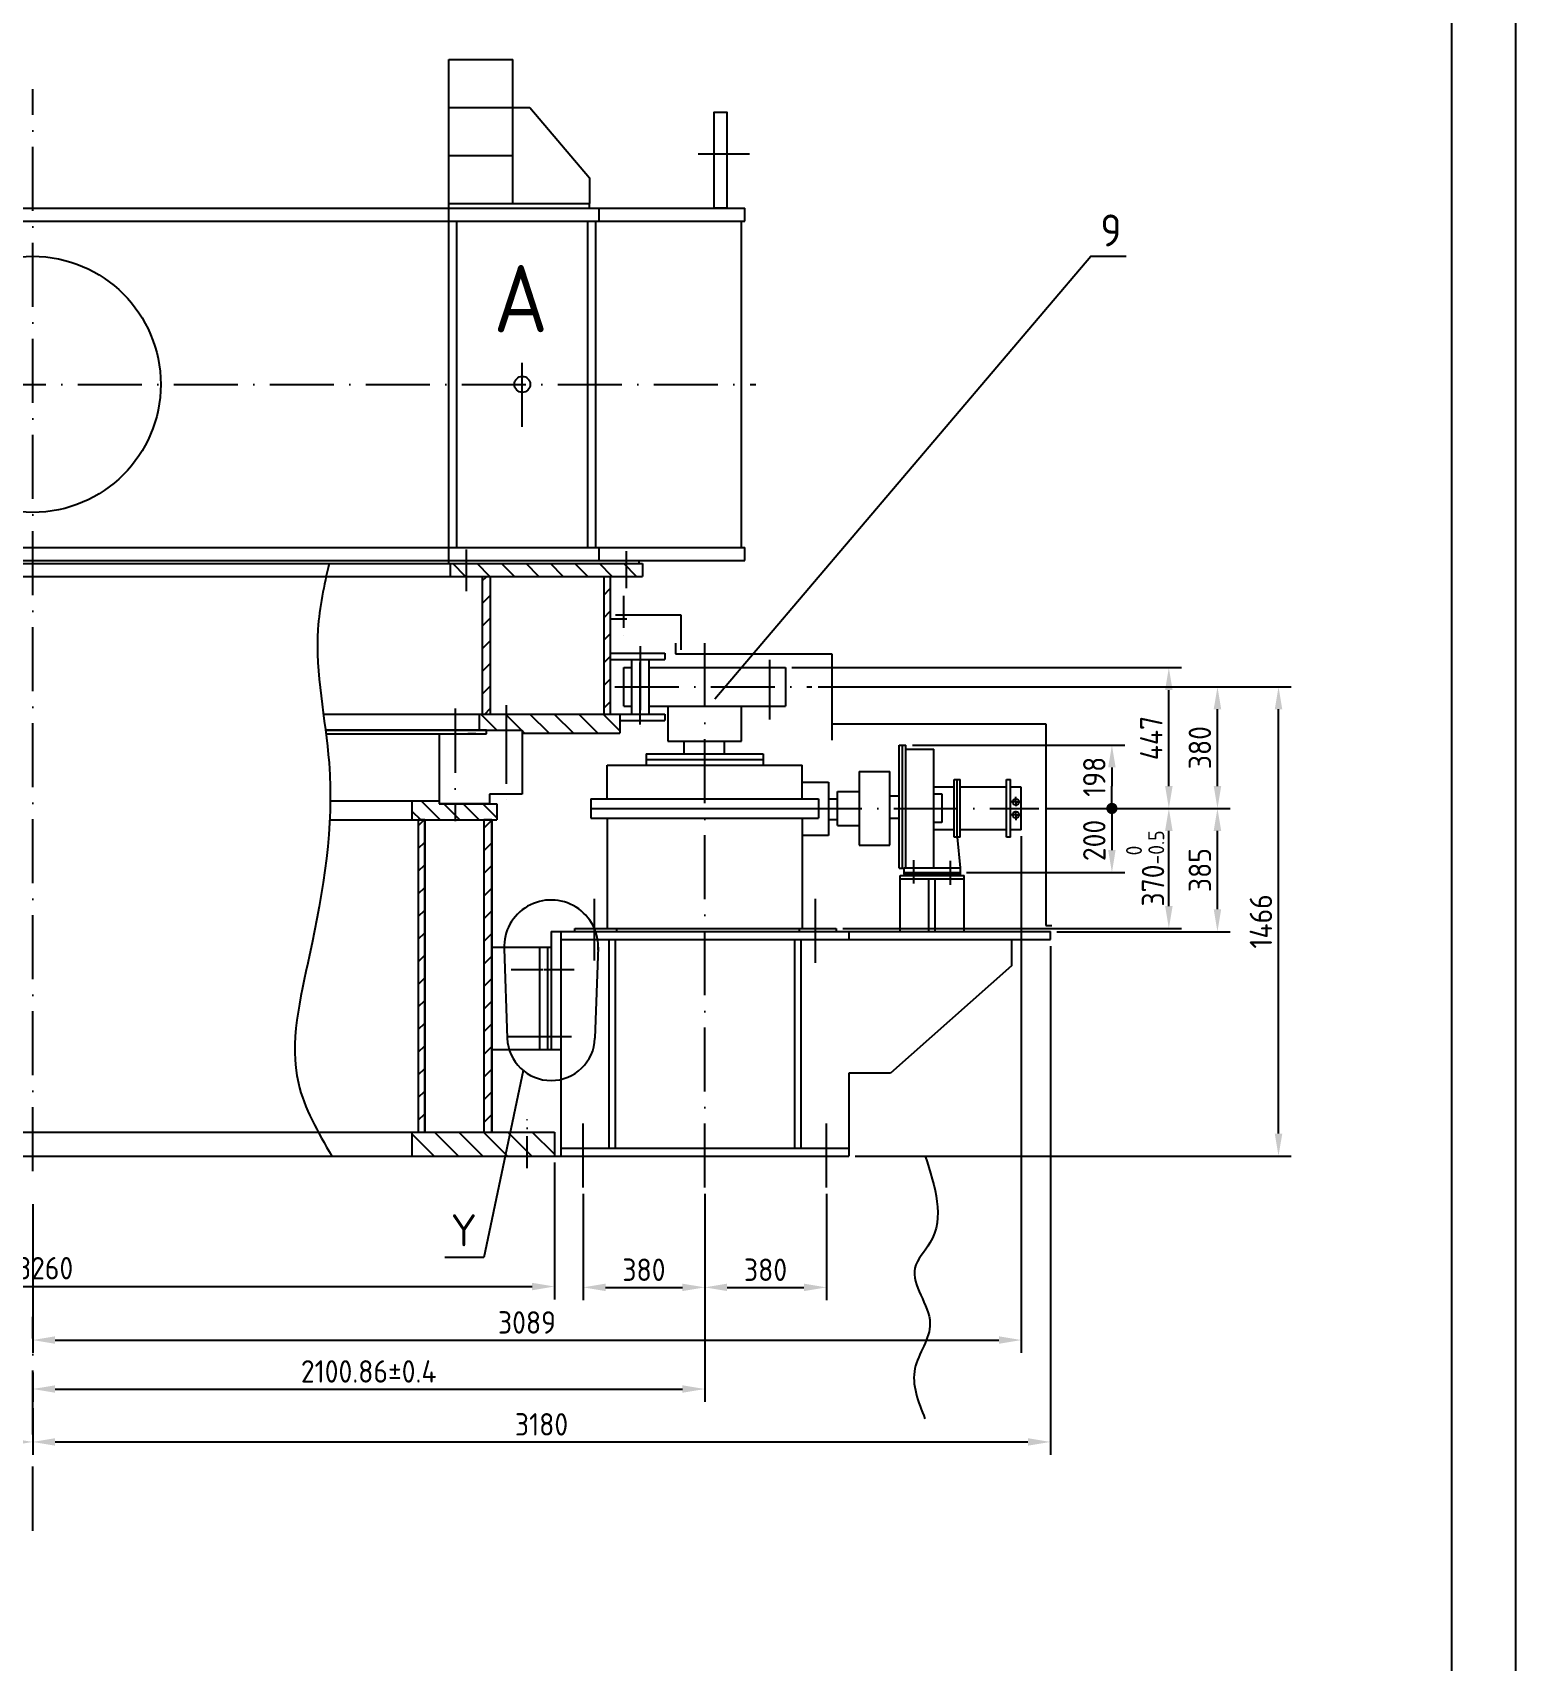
# Model space of a CAD drawing. Extents: x 3 to 23783, y 1 to 16821.
# Drawn here: x 19150 to 23783, y 8411 to 13500 of the extents above; entities that cross this region are included whole.
import ezdxf
from ezdxf.enums import TextEntityAlignment as Align

# ---------------------------------------------------------------- set-up
doc = ezdxf.new("R2010")
doc.units = 0
doc.header["$LTSCALE"] = 20
for name, pattern in [('GEN4A', [17.5, 10, -2.5, 0, -2.5, 0, -2.5]), ('GEN7', [15, 10, -2.5, 0, -2.5]), ('GEN7A', [7.5, 5, -1.25, 0, -1.25])]:
    doc.linetypes.add(name, pattern=pattern)
doc.layers.get('0').update_dxf_attribs({"linetype": 'CONTINUOUS'})
doc.layers.get('DEFPOINTS').update_dxf_attribs({"linetype": 'CONTINUOUS'})
for name, color, linetype in [('4', 3, 'CONTINUOUS'), ('4A', 3, 'GEN4A'), ('5', 3, 'CONTINUOUS'), ('6', 2, 'CONTINUOUS'), ('7', 4, 'GEN7'), ('7A', 4, 'GEN7A'), ('7AN', 4, 'GEN7A'), ('8', 1, 'CONTINUOUS'), ('TILE1', 5, 'CONTINUOUS')]:
    doc.layers.add(name, color=color, linetype=linetype)
doc.styles.get("Standard").update_dxf_attribs({"font": 'geniso.shx', "bigfont": 'hztxt.shx'})
doc.dimstyles.new('GEN-ISO', dxfattribs={"dimscale": 20, "dimtxt": 3.5, "dimasz": 3.5, "dimexe": 2, "dimexo": 1, "dimgap": 1, "dimtad": 1, "dimzin": 9, "dimdsep": 46, "dimtxsty": 'Standard', "dimcen": 0, "dimclrd": 3, "dimclre": 3, "dimclrt": 2, "dimadec": 0, "dimazin": 0, "dimtp": 0.1, "dimtm": 0.1, "dimtfac": 0.71, "dimtdec": 3, "dimtmove": 0, "dimatfit": 1, "dimfxl": 0, "dimtzin": 0, "dimarcsym": 0})
pattern_1 = [(135, (0, 0), (-38.18377, -38.18377), [])]
pattern_2 = [(45, (0, 0), (-35.35534, 35.35534), [])]

# ---------------------------------------------------------------- blocks, each defined once
blk = doc.blocks.new('GB-A0')
blk.add_lwpolyline([(25, 10), (25, 831), (1179, 831), (1179, 10)], close=True)
at = {"layer": 'TILE1'}
blk.add_lwpolyline([(0, 841), (1189, 841), (1189, 0), (0, 0)], dxfattribs=at)
blk = doc.blocks.new('*D287')
at = {"color": 3, "linetype": 'ByBlock'}
for p, q in [((17520.5, 9969.9), (17520.5, 9542.2)), ((20780.5, 9969.9), (20780.5, 9542.2)), ((17590.5, 9582.2), (20710.5, 9582.2))]:
    blk.add_line(p, q, dxfattribs=at)
for points in [[(17590.5, 9593.8), (17590.5, 9570.5), (17520.5, 9582.2)], [(20710.5, 9593.8), (20710.5, 9570.5), (20780.5, 9582.2)]]:
    blk.add_solid(points, dxfattribs=at)
at = {"layer": 'DEFPOINTS', "color": 0, "linetype": 'ByBlock'}
for p in [(17520.5, 9989.9), (20780.5, 9989.9), (20780.5, 9582.2)]:
    blk.add_point(p, dxfattribs=at)
at = {"color": 2, "linetype": 'ByBlock', "insert": (19150.5, 9637.2), "char_height": 70, "attachment_point": 5}
blk.add_mtext('∅3260', dxfattribs=at)
blk = doc.blocks.new('*D260')
at = {"color": 3, "linetype": 'ByBlock'}
for p, q in [((22239.1, 10989.3), (22239.1, 9375)), ((19150.1, 9839.9), (19150.1, 9375)), ((19220.1, 9415), (22169.1, 9415))]:
    blk.add_line(p, q, dxfattribs=at)
for points in [[(19220.1, 9426.7), (19220.1, 9403.3), (19150.1, 9415)], [(22169.1, 9426.7), (22169.1, 9403.3), (22239.1, 9415)]]:
    blk.add_solid(points, dxfattribs=at)
at = {"layer": 'DEFPOINTS', "color": 0, "linetype": 'ByBlock'}
for p in [(22239.1, 11009.3), (19150.1, 9859.9), (22239.1, 9415)]:
    blk.add_point(p, dxfattribs=at)
at = {"color": 2, "linetype": 'ByBlock', "insert": (20694.6, 9470), "char_height": 70, "attachment_point": 5}
blk.add_mtext('3089', dxfattribs=at)
blk = doc.blocks.new('*D261')
at = {"color": 3, "linetype": 'ByBlock'}
for p, q in [((21250.1, 9871.9), (21250.1, 9222)), ((19150.1, 9313.9), (19150.1, 9222)), ((19220.1, 9262), (21180.1, 9262))]:
    blk.add_line(p, q, dxfattribs=at)
for points in [[(19220.1, 9273.6), (19220.1, 9250.3), (19150.1, 9262)], [(21180.1, 9273.6), (21180.1, 9250.3), (21250.1, 9262)]]:
    blk.add_solid(points, dxfattribs=at)
at = {"layer": 'DEFPOINTS', "color": 0, "linetype": 'ByBlock'}
for p in [(21250.1, 9891.9), (19150.1, 9333.9), (21250.1, 9262)]:
    blk.add_point(p, dxfattribs=at)
at = {"color": 2, "linetype": 'ByBlock', "insert": (20200.1, 9317), "char_height": 70, "attachment_point": 5}
blk.add_mtext('2100.86{}{\\C2;±0.4}', dxfattribs=at)
blk = doc.blocks.new('*D262')
at = {"color": 3, "linetype": 'ByBlock'}
for p, q in [((16540.1, 11105.9), (16540.1, 9056.6)), ((19150.1, 9202), (19150.1, 9056.6)), ((16610.1, 9096.6), (19080.1, 9096.6))]:
    blk.add_line(p, q, dxfattribs=at)
for points in [[(16610.1, 9108.3), (16610.1, 9084.9), (16540.1, 9096.6)], [(19080.1, 9108.3), (19080.1, 9084.9), (19150.1, 9096.6)]]:
    blk.add_solid(points, dxfattribs=at)
at = {"layer": 'DEFPOINTS', "color": 0, "linetype": 'ByBlock'}
for p in [(16540.1, 11125.9), (19150.1, 9222), (19150.1, 9096.6)]:
    blk.add_point(p, dxfattribs=at)
at = {"color": 2, "linetype": 'ByBlock', "insert": (17845.1, 9151.6), "char_height": 70, "attachment_point": 5}
blk.add_mtext('2610', dxfattribs=at)
blk = doc.blocks.new('*D263')
at = {"color": 3, "linetype": 'ByBlock'}
for p, q in [((22330.1, 10645.9), (22330.1, 9056.6)), ((19150.1, 9202), (19150.1, 9056.6)), ((19220.1, 9096.6), (22260.1, 9096.6))]:
    blk.add_line(p, q, dxfattribs=at)
for points in [[(19220.1, 9108.3), (19220.1, 9084.9), (19150.1, 9096.6)], [(22260.1, 9108.3), (22260.1, 9084.9), (22330.1, 9096.6)]]:
    blk.add_solid(points, dxfattribs=at)
at = {"layer": 'DEFPOINTS', "color": 0, "linetype": 'ByBlock'}
for p in [(22330.1, 10665.9), (19150.1, 9222), (22330.1, 9096.6)]:
    blk.add_point(p, dxfattribs=at)
at = {"color": 2, "linetype": 'ByBlock', "insert": (20740.1, 9151.6), "char_height": 70, "attachment_point": 5}
blk.add_mtext('3180', dxfattribs=at)
blk = doc.blocks.new('*D286')
at = {"color": 3, "linetype": 'ByBlock'}
for p, q in [((20870.1, 9871.9), (20870.1, 9539.6)), ((21250.1, 9871.9), (21250.1, 9539.6)), ((20940.1, 9579.6), (21180.1, 9579.6))]:
    blk.add_line(p, q, dxfattribs=at)
for points in [[(20940.1, 9591.2), (20940.1, 9567.9), (20870.1, 9579.6)], [(21180.1, 9591.2), (21180.1, 9567.9), (21250.1, 9579.6)]]:
    blk.add_solid(points, dxfattribs=at)
at = {"layer": 'DEFPOINTS', "color": 0, "linetype": 'ByBlock'}
for p in [(20870.1, 9891.9), (21250.1, 9891.9), (21250.1, 9579.6)]:
    blk.add_point(p, dxfattribs=at)
at = {"color": 2, "linetype": 'ByBlock', "insert": (21060.1, 9634.6), "char_height": 70, "attachment_point": 5}
blk.add_mtext('380', dxfattribs=at)
blk = doc.blocks.new('*D264')
at = {"color": 3, "linetype": 'ByBlock'}
for p, q in [((21250.1, 9871.9), (21250.1, 9539.6)), ((21630.1, 9871.9), (21630.1, 9539.6)), ((21320.1, 9579.6), (21560.1, 9579.6))]:
    blk.add_line(p, q, dxfattribs=at)
for points in [[(21320.1, 9591.2), (21320.1, 9567.9), (21250.1, 9579.6)], [(21560.1, 9591.2), (21560.1, 9567.9), (21630.1, 9579.6)]]:
    blk.add_solid(points, dxfattribs=at)
at = {"layer": 'DEFPOINTS', "color": 0, "linetype": 'ByBlock'}
for p in [(21250.1, 9891.9), (21630.1, 9891.9), (21630.1, 9579.6)]:
    blk.add_point(p, dxfattribs=at)
at = {"color": 2, "linetype": 'ByBlock', "insert": (21440.1, 9634.6), "char_height": 70, "attachment_point": 5}
blk.add_mtext('380', dxfattribs=at)
blk = doc.blocks.new('GENDOT')
blk.add_line((0, 0), (-1, 0))
at = {"const_width": 0.25}
blk.add_lwpolyline([(-0.125, 0, 1), (0.125, 0, 1)], format="xyb", close=True, dxfattribs=at)
blk = doc.blocks.new('*D265')
at = {"color": 3, "linetype": 'ByBlock'}
for p, q in [((21899, 11273.9), (22562.4, 11273.9)), ((22522.4, 11203.9), (22522.4, 11145.9)), ((22313.7, 11075.9), (22562.4, 11075.9))]:
    blk.add_line(p, q, dxfattribs=at)
blk.add_solid([(22510.7, 11203.9), (22534, 11203.9), (22522.4, 11273.9)], dxfattribs=at)
at = {"layer": 'DEFPOINTS', "color": 0, "linetype": 'ByBlock'}
for p in [(21879, 11273.9), (22293.7, 11075.9), (22522.4, 11075.9)]:
    blk.add_point(p, dxfattribs=at)
at = {"color": 3, "linetype": 'ByBlock', "xscale": 70, "yscale": 70, "zscale": 70, "rotation": 270}
blk.add_blockref('GENDOT', (22522.4, 11075.9), dxfattribs=at)
at = {"color": 2, "linetype": 'ByBlock', "insert": (22467.4, 11174.9), "char_height": 70, "attachment_point": 5, "rotation": 90}
blk.add_mtext('198', dxfattribs=at)
blk = doc.blocks.new('*D266')
at = {"color": 3, "linetype": 'ByBlock'}
for p, q in [((22313.7, 11075.9), (22562.4, 11075.9)), ((22522.4, 11005.9), (22522.4, 10945.9)), ((22067.9, 10875.9), (22562.4, 10875.9))]:
    blk.add_line(p, q, dxfattribs=at)
blk.add_solid([(22510.7, 10945.9), (22534, 10945.9), (22522.4, 10875.9)], dxfattribs=at)
at = {"layer": 'DEFPOINTS', "color": 0, "linetype": 'ByBlock'}
for p in [(22293.7, 11075.9), (22047.9, 10875.9), (22522.4, 10875.9)]:
    blk.add_point(p, dxfattribs=at)
at = {"color": 3, "linetype": 'ByBlock', "xscale": 70, "yscale": 70, "zscale": 70, "rotation": 90}
blk.add_blockref('GENDOT', (22522.4, 11075.9), dxfattribs=at)
at = {"color": 2, "linetype": 'ByBlock', "insert": (22467.4, 10975.9), "char_height": 70, "attachment_point": 5, "rotation": 90}
blk.add_mtext('200', dxfattribs=at)
blk = doc.blocks.new('*D267')
at = {"color": 3, "linetype": 'ByBlock'}
for p, q in [((22313.7, 11075.9), (22740.3, 11075.9)), ((22700.3, 10770.9), (22700.3, 11005.9)), ((21681.2, 10700.9), (22740.3, 10700.9))]:
    blk.add_line(p, q, dxfattribs=at)
for points in [[(22688.6, 11005.9), (22712, 11005.9), (22700.3, 11075.9)], [(22688.6, 10770.9), (22712, 10770.9), (22700.3, 10700.9)]]:
    blk.add_solid(points, dxfattribs=at)
at = {"layer": 'DEFPOINTS', "color": 0, "linetype": 'ByBlock'}
for p in [(22293.7, 11075.9), (22700.3, 11075.9), (21661.2, 10700.9)]:
    blk.add_point(p, dxfattribs=at)
at = {"color": 2, "linetype": 'ByBlock', "insert": (22626.2, 10888.4), "char_height": 70, "attachment_point": 5, "rotation": 90}
blk.add_mtext('370{}{\\H0.71x;\\C3;\\S 0^ -0.5;}', dxfattribs=at)
blk = doc.blocks.new('*D268')
at = {"color": 3, "linetype": 'ByBlock'}
for p, q in [((21522.6, 11515.9), (22740.3, 11515.9)), ((22700.3, 11145.9), (22700.3, 11445.9)), ((22313.7, 11075.9), (22740.3, 11075.9))]:
    blk.add_line(p, q, dxfattribs=at)
for points in [[(22688.6, 11445.9), (22712, 11445.9), (22700.3, 11515.9)], [(22688.6, 11145.9), (22712, 11145.9), (22700.3, 11075.9)]]:
    blk.add_solid(points, dxfattribs=at)
at = {"layer": 'DEFPOINTS', "color": 0, "linetype": 'ByBlock'}
for p in [(21502.6, 11515.9), (22700.3, 11515.9), (22293.7, 11075.9)]:
    blk.add_point(p, dxfattribs=at)
at = {"color": 2, "linetype": 'ByBlock', "insert": (22645.3, 11295.9), "char_height": 70, "attachment_point": 5, "rotation": 90}
blk.add_mtext('447', dxfattribs=at)
blk = doc.blocks.new('*D269')
at = {"color": 3, "linetype": 'ByBlock'}
for p, q in [((22313.7, 11075.9), (22892.2, 11075.9)), ((22852.2, 10760.9), (22852.2, 11005.9)), ((22350.1, 10690.9), (22892.2, 10690.9))]:
    blk.add_line(p, q, dxfattribs=at)
for points in [[(22840.5, 11005.9), (22863.9, 11005.9), (22852.2, 11075.9)], [(22840.5, 10760.9), (22863.9, 10760.9), (22852.2, 10690.9)]]:
    blk.add_solid(points, dxfattribs=at)
at = {"layer": 'DEFPOINTS', "color": 0, "linetype": 'ByBlock'}
for p in [(22293.7, 11075.9), (22852.2, 11075.9), (22330.1, 10690.9)]:
    blk.add_point(p, dxfattribs=at)
at = {"color": 2, "linetype": 'ByBlock', "insert": (22797.2, 10883.4), "char_height": 70, "attachment_point": 5, "rotation": 90}
blk.add_mtext('385', dxfattribs=at)
blk = doc.blocks.new('*D270')
at = {"color": 3, "linetype": 'ByBlock'}
for p, q in [((21604.3, 11455.9), (22892.2, 11455.9)), ((22852.2, 11145.9), (22852.2, 11385.9)), ((22313.7, 11075.9), (22892.2, 11075.9))]:
    blk.add_line(p, q, dxfattribs=at)
for points in [[(22840.5, 11385.9), (22863.9, 11385.9), (22852.2, 11455.9)], [(22840.5, 11145.9), (22863.9, 11145.9), (22852.2, 11075.9)]]:
    blk.add_solid(points, dxfattribs=at)
at = {"layer": 'DEFPOINTS', "color": 0, "linetype": 'ByBlock'}
for p in [(21584.3, 11455.9), (22852.2, 11455.9), (22293.7, 11075.9)]:
    blk.add_point(p, dxfattribs=at)
at = {"color": 2, "linetype": 'ByBlock', "insert": (22797.2, 11265.9), "char_height": 70, "attachment_point": 5, "rotation": 90}
blk.add_mtext('380', dxfattribs=at)
blk = doc.blocks.new('*D271')
at = {"color": 3, "linetype": 'ByBlock'}
for p, q in [((21604.3, 11455.9), (23083, 11455.9)), ((23043, 10059.9), (23043, 11385.9)), ((21720.1, 9989.9), (23083, 9989.9))]:
    blk.add_line(p, q, dxfattribs=at)
for points in [[(23031.3, 11385.9), (23054.7, 11385.9), (23043, 11455.9)], [(23031.3, 10059.9), (23054.7, 10059.9), (23043, 9989.9)]]:
    blk.add_solid(points, dxfattribs=at)
at = {"layer": 'DEFPOINTS', "color": 0, "linetype": 'ByBlock'}
for p in [(21584.3, 11455.9), (23043, 11455.9), (21700.1, 9989.9)]:
    blk.add_point(p, dxfattribs=at)
at = {"color": 2, "linetype": 'ByBlock', "insert": (22988, 10722.9), "char_height": 70, "attachment_point": 5, "rotation": 90}
blk.add_mtext('1466', dxfattribs=at)
blk = doc.blocks.new('GENPOS14')
at = {"color": 0, "flags": 1}
for tag, p in [('1GENPOS', (0, 0)), ('2GENPOS', (0, -1.5)), ('3GENPOS', (0, -3)), ('4GENPOS', (0, -4.5)), ('5GENPOS', (0, -6)), ('6GENPOS', (0, -7.5)), ('7GENPOS', (0, -9)), ('8GENPOS', (0, -10.5)), ('10GENPOS', (0, -13.5)), ('9GENPOS', (0, -12)), ('11GENPOS', (0, -15)), ('12GENPOS', (0, -16.5)), ('13GENPOS', (0, -18)), ('14GENPOS', (0, -19.5)), ('15GENPOS', (0, -21)), ('16GENPOS', (0, -22.5)), ('17GENPOS', (0, -24)), ('18GENPOS', (0, -25.5)), ('19GENPOS', (0, -27)), ('20GENPOS', (0, -28.5)), ('21GENPOS', (0, -30)), ('22GENPOS', (0, -31.5)), ('23GENPOS', (0, -33)), ('24GENPOS', (0, -34.5)), ('25GENPOS', (0, -36)), ('26GENPOS', (0, -37.5)), ('27GENPOS', (0, -39)), ('0GENPOS', (0, -40.5)), ('GENPOS14_VISIBLE1', (0, -42)), ('GENPOS14_VISIBLE2', (0, -43.5))]:
    blk.add_attdef(tag, p, '', height=1, dxfattribs=at)

msp = doc.modelspace()

# ---------------------------------------------------------------- hatches: boundary and pattern name
at = {"layer": '8'}
h = msp.add_hatch(dxfattribs=at)
h.set_pattern_fill('_U', color=256, scale=54, angle=135, style=0, pattern_type=0)
h.set_pattern_definition(pattern_1)
h.paths.add_polyline_path([(20455.077, 11800.942), (21055.077, 11800.942), (21055.077, 11840.942), (20455.077, 11840.942)])
h = msp.add_hatch(dxfattribs=at)
h.set_pattern_fill('_U', color=256, scale=50, angle=45, style=0, pattern_type=0)
h.set_pattern_definition(pattern_2)
h.paths.add_polyline_path([(20580.077, 11370.942), (20580.077, 11800.942), (20555.077, 11800.942), (20555.077, 11370.942)])
h = msp.add_hatch(dxfattribs=at)
h.set_pattern_fill('_U', color=256, scale=50, angle=45, style=0, pattern_type=0)
h.set_pattern_definition(pattern_2)
h.paths.add_polyline_path([(20955.077, 11370.942), (20955.077, 11800.942), (20935.077, 11800.942), (20935.077, 11370.942)])
h = msp.add_hatch(dxfattribs=at)
h.set_pattern_fill('_U', color=256, scale=54, angle=135, style=0, pattern_type=0)
h.set_pattern_definition(pattern_1)
h.paths.add_polyline_path([(20985.077, 11370.942), (20545.077, 11370.942), (20545.077, 11320.942), (20680.077, 11320.942), (20680.077, 11310.942), (20985.077, 11310.942)])
h = msp.add_hatch(dxfattribs=at)
h.set_pattern_fill('_U', color=256, scale=43.2, angle=135, style=0, pattern_type=0)
h.set_pattern_definition([(135, (0, 0), (-30.54701, -30.54701), [])])
h.paths.add_polyline_path([(20420.077, 11099.942), (20335.077, 11099.942), (20335.077, 11039.942), (20600.077, 11039.942), (20600.077, 11089.942), (20420.077, 11089.942)])
h = msp.add_hatch(dxfattribs=at)
h.set_pattern_fill('_U', color=256, scale=50, angle=45, style=0, pattern_type=0)
h.set_pattern_definition(pattern_2)
h.paths.add_polyline_path([(20355.077, 11039.942), (20355.077, 10064.931), (20375.077, 10064.931), (20375.077, 11039.942)])
h = msp.add_hatch(dxfattribs=at)
h.set_pattern_fill('_U', color=256, scale=50, angle=45, style=0, pattern_type=0)
h.set_pattern_definition(pattern_2)
h.paths.add_polyline_path([(20560.077, 11039.942), (20560.077, 10064.931), (20585.077, 10064.931), (20585.077, 11039.942)])
h = msp.add_hatch(dxfattribs=at)
h.set_pattern_fill('_U', color=256, scale=54, angle=135, style=0, pattern_type=0)
h.set_pattern_definition(pattern_1)
h.paths.add_polyline_path([(20335.077, 9989.942), (20671.077, 9989.942), (20780.502, 9989.942), (20780.502, 10064.931), (20335.077, 10064.931)])

# ---------------------------------------------------------------- linework, layer by layer
for p, q in [((20450.077, 13415.942), (20650.077, 13415.942)), ((20450.077, 12950.942), (20450.077, 13415.942)), ((20650.077, 12965.942), (20650.077, 13415.942)), ((20450.077, 13265.942), (20650.077, 13265.942)), ((20650.077, 13265.942), (20703.122, 13265.942)), ((20703.122, 13265.942), (20890.077, 13045.855)), ((20450.077, 13115.942), (20650.077, 13115.942)), ((20890.077, 13045.855), (20890.077, 12965.942)), ((16925.077, 12950.942), (21375.077, 12950.942)), ((20450.077, 12965.942), (20890.077, 12965.942)), ((20450.077, 11840.942), (20450.077, 12950.942)), ((20890.077, 12950.942), (20890.077, 12965.942)), ((20920.077, 12910.942), (20920.077, 12950.942)), ((21375.077, 12910.942), (21375.077, 12950.942)), ((16925.077, 12910.942), (21375.077, 12910.942)), ((20475.077, 11890.942), (20475.077, 12910.942)), ((20885.077, 11890.942), (20885.077, 12910.942)), ((20910.077, 11890.942), (20910.077, 12910.942)), ((21365.077, 11890.942), (21365.077, 12910.942)), ((16925.077, 11890.942), (21375.077, 11890.942)), ((20920.077, 11850.942), (20920.077, 11890.942)), ((21375.077, 11850.942), (21375.077, 11890.942)), ((16925.077, 11850.942), (21375.077, 11850.942)), ((17245.077, 11840.942), (21055.077, 11840.942)), ((17255.077, 11840.942), (21045.077, 11840.942)), ((17255.077, 11840.942), (21045.077, 11840.942)), ((20455.077, 11840.942), (20455.077, 11800.942)), ((21045.077, 11840.942), (21045.077, 11850.942)), ((21055.077, 11840.942), (21055.077, 11800.942)), ((17245.077, 11800.942), (21055.077, 11800.942)), ((20555.077, 11800.942), (20555.077, 11370.942)), ((20580.077, 11800.942), (20580.077, 11370.942)), ((20935.077, 11800.942), (20935.077, 11370.942)), ((20955.077, 11800.942), (20955.077, 11370.942)), ((20955.077, 11668.665), (21006.815, 11668.665)), ((20971.438, 11680.446), (21175.278, 11680.446)), ((21175.278, 11680.446), (21175.278, 11571.045)), ((20955.077, 11560.942), (21125.077, 11560.942)), ((21125.077, 11560.942), (21125.077, 11540.942)), ((21158.265, 11592.438), (21158.265, 11558.776)), ((21158.265, 11558.776), (21646.806, 11558.776)), ((21646.806, 11558.776), (21646.806, 11289.482)), ((20955.077, 11540.942), (21125.077, 11540.942)), ((20997.577, 11515.942), (21020.717, 11515.942)), ((20997.577, 11395.942), (20997.577, 11515.942)), ((21020.717, 11540.942), (21020.717, 11370.942)), ((21075.717, 11540.942), (21075.717, 11370.942)), ((21075.717, 11515.942), (21502.577, 11515.942)), ((21502.577, 11515.942), (21502.577, 11395.942)), ((20058.459, 11370.942), (20985.077, 11370.942)), ((20545.077, 11370.942), (20545.077, 11320.942)), ((20985.077, 11370.942), (21125.077, 11370.942)), ((20985.077, 11370.942), (20985.077, 11310.942)), ((20985.077, 11350.942), (21125.077, 11350.942)), ((20997.577, 11395.942), (21020.717, 11395.942)), ((21075.717, 11395.942), (21502.577, 11395.942)), ((21125.077, 11370.942), (21125.077, 11350.942)), ((21135.077, 11395.942), (21135.077, 11285.942)), ((21365.077, 11285.942), (21365.077, 11395.942)), ((20567.688, 11320.942), (20065.055, 11320.942)), ((20065.055, 11320.942), (20680.077, 11320.942)), ((20066.579, 11308.942), (20551.391, 11308.942)), ((20420.077, 11308.942), (20420.077, 11089.942)), ((20535.077, 11308.942), (20510.077, 11308.942)), ((20551.391, 11308.942), (20567.688, 11308.942)), ((20567.688, 11320.942), (20680.077, 11320.942)), ((20567.688, 11308.942), (20567.688, 11320.942)), ((20680.077, 11320.942), (20680.077, 11120.942)), ((20680.077, 11320.942), (20680.077, 11310.942)), ((20680.077, 11310.942), (20985.077, 11310.942)), ((21646.806, 11339.974), (22315.844, 11339.974)), ((22315.844, 11339.974), (22315.844, 10710.017)), ((21135.077, 11285.942), (21365.077, 11285.942)), ((21184.603, 11285.942), (21184.603, 11246.162)), ((21310.469, 11285.942), (21310.469, 11246.162)), ((21857.131, 10889.44), (21857.131, 11273.944)), ((21857.131, 11273.944), (21878.962, 11273.944)), ((21868.451, 10889.44), (21868.451, 11273.944)), ((21878.962, 10890.248), (21878.962, 11273.944)), ((21878.962, 11261.078), (21965.479, 11261.078)), ((21965.479, 10890.248), (21965.479, 11261.078)), ((20945.524, 11210.942), (21554.63, 11210.942)), ((20945.524, 11105.942), (20945.524, 11210.942)), ((21067.519, 11246.162), (21432.635, 11246.162)), ((21067.519, 11246.162), (21067.519, 11210.942)), ((21067.519, 11228.616), (21432.635, 11228.616)), ((21432.635, 11246.162), (21432.635, 11210.942)), ((21554.63, 11105.942), (21554.63, 11210.942)), ((21554.63, 11158.442), (21637.078, 11158.442)), ((21637.078, 11158.442), (21637.078, 10991.29)), ((21732.34, 11191.18), (21732.34, 10960.705)), ((21732.34, 11191.18), (21828.077, 11191.18)), ((21828.077, 10960.705), (21828.077, 11191.18)), ((22029.048, 10986.533), (22029.048, 11166.226)), ((22029.048, 11166.226), (22048.551, 11166.226)), ((22038.8, 10986.533), (22038.8, 11166.226)), ((22048.551, 10986.533), (22048.551, 11166.226)), ((22192.653, 10986.533), (22192.653, 11166.226)), ((22192.653, 11166.226), (22205.655, 11166.226)), ((22205.655, 10986.533), (22205.655, 11166.226)), ((20079.861, 11099.942), (20420.077, 11099.942)), ((20335.077, 11099.942), (20335.077, 11039.942)), ((20420.077, 11099.942), (20420.077, 11089.942)), ((20577.577, 11120.942), (20577.577, 11089.942)), ((20680.077, 11120.942), (20577.577, 11120.942)), ((20894.519, 11105.942), (21605.635, 11105.942)), ((20894.519, 11105.942), (20894.519, 11045.942)), ((21605.635, 11105.942), (21605.635, 11045.942)), ((21637.078, 11106.272), (21665.077, 11106.272)), ((21665.077, 11022.802), (21665.077, 11129.083)), ((21665.077, 11129.083), (21732.34, 11129.083)), ((21828.077, 11115.349), (21857.131, 11115.349)), ((22029.048, 11142.619), (21965.479, 11142.619)), ((21965.479, 11121.844), (21991.127, 11121.844)), ((21991.127, 11121.844), (21991.127, 11031.997)), ((22192.653, 11142.619), (22048.551, 11142.619)), ((22239.077, 11142.619), (22205.655, 11142.619)), ((22239.077, 11009.265), (22239.077, 11142.619)), ((20577.577, 11089.942), (20420.077, 11089.942)), ((20420.077, 11089.942), (20600.077, 11089.942)), ((20600.077, 11089.942), (20600.077, 11039.942)), ((20894.519, 11075.942), (21605.635, 11075.942)), ((20894.519, 11045.942), (21605.635, 11045.942)), ((20945.524, 11045.942), (20945.524, 10700.942)), ((21554.63, 11045.942), (21554.63, 10700.942)), ((21828.077, 11046.07), (21857.131, 11046.07)), ((20078.056, 11039.942), (20600.077, 11039.942)), ((20355.077, 11039.942), (20355.077, 10064.942)), ((20375.077, 11039.942), (20375.077, 10064.942)), ((20560.077, 11039.942), (20560.077, 10064.942)), ((20585.077, 11039.942), (20585.077, 10064.942)), ((21637.078, 11041.64), (21665.077, 11041.64)), ((21665.077, 11022.802), (21732.34, 11022.802)), ((21991.127, 11031.997), (21965.479, 11031.997)), ((22029.048, 11009.265), (21965.479, 11009.265)), ((22192.653, 11009.265), (22048.551, 11009.265)), ((22239.077, 11009.265), (22205.655, 11009.265)), ((21637.078, 10991.29), (21554.63, 10991.29)), ((21732.34, 10960.705), (21828.077, 10960.705)), ((22048.551, 10986.533), (22029.048, 10986.533)), ((22038.8, 10986.533), (22047.93, 10890.248)), ((22205.655, 10986.533), (22192.653, 10986.533)), ((21857.131, 10889.44), (21873.224, 10889.44)), ((21860.577, 10690.942), (21860.577, 10865.942)), ((21860.577, 10865.942), (22060.577, 10865.942)), ((21860.577, 10855.942), (22060.577, 10855.942)), ((21873.224, 10870.942), (21873.224, 10890.248)), ((21873.224, 10890.248), (22047.93, 10890.248)), ((21873.224, 10875.942), (22047.93, 10875.942)), ((21873.224, 10870.942), (22047.93, 10870.942)), ((21873.224, 10870.942), (21873.224, 10865.942)), ((21950.577, 10690.942), (21950.577, 10855.942)), ((21970.577, 10690.942), (21970.577, 10855.942)), ((22047.93, 10890.248), (22047.93, 10870.942)), ((22047.93, 10870.942), (22047.93, 10865.942)), ((22060.577, 10690.942), (22060.577, 10865.942)), ((20770.077, 10690.942), (22330.077, 10690.942)), ((20770.077, 10690.942), (20770.077, 10322.942)), ((20800.077, 10690.942), (20800.077, 9989.942)), ((20843.91, 10700.942), (21661.234, 10700.942)), ((20843.91, 10690.942), (20843.91, 10700.942)), ((20975.394, 10690.942), (20975.394, 10700.942)), ((21545.612, 10700.942), (21545.612, 10690.942)), ((21661.234, 10700.942), (21661.234, 10690.942)), ((21700.077, 10690.942), (21700.077, 10665.942)), ((22315.844, 10710.017), (22335.096, 10710.017)), ((22330.077, 10665.942), (22330.077, 10690.942)), ((20585.077, 10642.942), (20770.077, 10642.942)), ((20735.077, 10322.942), (20735.077, 10642.942)), ((20760.077, 10322.942), (20760.077, 10642.942)), ((20800.077, 10665.942), (22330.077, 10665.942)), ((20950.077, 10665.942), (20950.077, 10014.942)), ((20970.077, 10665.942), (20970.077, 10014.942)), ((21530.077, 10665.942), (21530.077, 10014.942)), ((21550.077, 10665.942), (21550.077, 10014.942)), ((22208.691, 10665.942), (22208.691, 10584.142)), ((22208.691, 10584.142), (21830.656, 10248.417)), ((20585.077, 10322.942), (20770.077, 10322.942)), ((20770.077, 10322.942), (20800.077, 10322.942)), ((21830.656, 10248.417), (21700.077, 10248.417)), ((21700.077, 10248.417), (21700.077, 9989.942)), ((17629.927, 10064.931), (20659.002, 10064.931)), ((20335.077, 10064.942), (20335.077, 9989.942)), ((20659.002, 10064.931), (20780.502, 10064.931)), ((20780.502, 10064.931), (20780.502, 9989.942)), ((17581.077, 9989.942), (20671.077, 9989.942)), ((20671.077, 9989.942), (20780.502, 9989.942)), ((20800.077, 10014.942), (21700.077, 10014.942)), ((20800.077, 9989.942), (21700.077, 9989.942))]:
    msp.add_line(p, q)
for points in [[(21279.39, 12950.942), (21279.39, 13250.942), (21319.39, 13250.942), (21319.39, 12950.942)], [(20355.077, 10064.931), (20375.077, 10064.931), (20375.077, 11039.942), (20355.077, 11039.942)], [(20560.077, 10064.931), (20585.077, 10064.931), (20585.077, 11039.942), (20560.077, 11039.942)]]:
    msp.add_lwpolyline(points, close=True)
for centre, radius in [((19150.077, 12400.942), 400), ((20680.077, 12400.942), 25), ((22222.178, 11096.135), 10), ((22222.178, 11055.75), 10)]:
    msp.add_circle(centre, radius)
at = {"layer": '4'}
for p, q in [((20623.232, 10637.808), (20633.01, 10358.15)), ((20917.012, 10642.942), (20907.144, 10358.15)), ((20683.224, 10256.796), (20559.377, 9673.194)), ((20559.377, 9673.194), (20437.737, 9673.194))]:
    msp.add_line(p, q, dxfattribs=at)
for centre, radius, start, end in [((20770.077, 10642.942), 146.935, 356.03106, 182.002512), ((20770.077, 10362.942), 137.151, 182.002512, 358.033572)]:
    msp.add_arc(centre, radius, start, end, dxfattribs=at)
msp.add_spline([(20076.062, 11840.942), (20041.21, 11636.182), (20076.062, 11218.338), (20015.07, 10617.688), (19980.217, 10217.254), (20084.776, 9989.942)], degree=3, dxfattribs=at)
at = {"layer": '4A'}
msp.add_line((20780.502, 9989.942), (21938.85, 9989.942), dxfattribs=at)
at = {"layer": '5'}
msp.add_lwpolyline([(21281.659, 11418.59), (22456.446, 12801.806), (22567.398, 12801.806)], dxfattribs=at)
msp.add_spline([(21938.85, 9989.942), (21953.911, 9718.442), (21906.781, 9639.966), (21953.911, 9467.321), (21906.781, 9326.065), (21938.201, 9169.115)], degree=3, dxfattribs=at)
at = {"layer": '7'}
for p, q in [((19150.077, 9942.17), (19150.077, 13323.126)), ((21229.237, 13120.903), (21389.728, 13120.903)), ((20680.077, 12267.822), (20680.077, 12511.564)), ((16890.077, 12400.942), (21410.077, 12400.942)), ((20505.077, 11885.281), (20505.077, 11754.416)), ((21005.077, 11880.247), (21005.077, 11764.482)), ((21250.077, 9891.857), (21250.077, 11605.32)), ((21048.217, 11583.282), (21048.217, 11306.742)), ((21047.362, 11531.49), (21047.362, 11349.008)), ((21047.362, 11520.49), (21047.362, 11338.008)), ((21452.792, 11539.861), (21452.792, 11354.031)), ((20969.205, 11455.942), (21584.262, 11455.942)), ((20470.077, 11387.682), (20470.077, 11036.535)), ((20630.077, 11398.922), (20630.077, 11271.439)), ((20630.077, 11353.143), (20630.077, 11082.587)), ((21540.787, 11075.942), (22293.747, 11075.942)), ((21903.077, 10841.778), (21903.077, 10914.483)), ((22018.077, 10836.931), (22018.077, 10912.059)), ((20905.077, 10793.441), (20905.077, 10600.952)), ((21595.077, 10793.441), (21595.077, 10593.693)), ((20748.125, 10572.942), (20842.585, 10572.942)), ((20633.35, 10362.942), (20870.697, 10362.942)), ((20870.077, 9891.857), (20870.077, 10093.518)), ((21630.077, 9891.857), (21630.077, 10093.518)), ((19150.077, 8819.409), (19150.077, 9487.068))]:
    msp.add_line(p, q, dxfattribs=at)
at = {"layer": '7A'}
for p, q in [((20996.707, 11740.446), (20996.707, 11596.883)), ((22222.178, 11096.135), (22208.635, 11096.135)), ((22222.178, 11096.135), (22222.178, 11112.372)), ((22222.178, 11096.135), (22235.722, 11096.135)), ((22222.178, 11096.135), (22222.178, 11083.145)), ((22222.178, 11055.75), (22208.635, 11055.75)), ((22222.178, 11055.75), (22222.178, 11068.74)), ((22222.178, 11055.75), (22235.722, 11055.75)), ((22222.178, 11055.75), (22222.178, 11039.512))]:
    msp.add_line(p, q, dxfattribs=at)
at = {"layer": '7AN'}
for p, q in [((20644.901, 10572.942), (20800.855, 10572.942)), ((20695.077, 9952.198), (20695.077, 10104.185))]:
    msp.add_line(p, q, dxfattribs=at)

# ---------------------------------------------------------------- block references
at = {"xscale": 20, "yscale": 20, "zscale": 20}
msp.add_blockref('GB-A0', (3.302, 0.892), dxfattribs=at)
at = {"layer": '6', "color": 7}
ref = msp.add_blockref('GENPOS14', (22486.446, 12831.806), dxfattribs=dict(at, xscale=20, yscale=20, zscale=20))
ref.add_attrib('GENPOS14_VISIBLE1', '9', (22486.446, 12831.806), dxfattribs={"layer": '0', "color": 0, "height": 100})

# ---------------------------------------------------------------- texts
msp.add_text('A', height=210).set_placement((20590.312, 12563.835))
msp.add_text('Y', height=100, dxfattribs=at).set_placement((20497.343, 9707.948), align=Align.CENTER)

# ---------------------------------------------------------------- dimensions: what is measured, and where the dimension line sits
at = {"layer": '5'}
for base, p1, p2, text, override, picture, middle in [((22700.29, 11515.942), (22293.747, 11075.942), (21502.577, 11515.942), '447', {"dimdec": 1, "dimpost": '<>', "dimtix": 1, "dimtmove": 2, "dimatfit": 3}, '*D268', (22645.29, 11295.942)), ((22700.29, 11075.942), (21661.234, 10700.942), (22293.747, 11075.942), '370{}{\\H0.71x;\\C3;\\S 0^ -0.5;}', {"dimdec": 1, "dimpost": '<>', "dimtp": 0, "dimtm": 0.5, "dimtdec": 1, "dimtix": 1, "dimtmove": 2, "dimatfit": 3}, '*D267', (22626.218, 10888.442))]:
    dim = msp.add_linear_dim(base=base, p1=p1, p2=p2, angle=90, text=text, dimstyle='GEN-ISO', override=override, dxfattribs=at)
    dim.commit()
    dim.dimension.update_dxf_attribs({"geometry": picture, "text_midpoint": middle})
for base, p1, p2, angle, override, picture, middle in [((22852.207, 11455.942), (22293.747, 11075.942), (21584.262, 11455.942), 90, {"dimdec": 1, "dimpost": '<>', "dimtix": 1, "dimtmove": 2, "dimatfit": 3}, '*D270', (22797.207, 11265.942)), ((23042.987, 11455.942), (21700.077, 9989.942), (21584.262, 11455.942), 90, {"dimscale": 20, "dimdec": 1, "dimpost": '<>'}, '*D271', (22987.987, 10722.942)), ((22522.36, 11075.942), (21878.962, 11273.944), (22293.747, 11075.942), 90, {"dimdec": 1, "dimpost": '<>', "dimblk2": 'GENDOT', "dimsah": 1, "dimtix": 1, "dimtmove": 2, "dimatfit": 3}, '*D265', (22467.36, 11174.943)), ((22522.36, 10875.942), (22293.747, 11075.942), (22047.93, 10875.942), 90, {"dimdec": 1, "dimpost": '<>', "dimblk1": 'GENDOT', "dimsah": 1, "dimtix": 1, "dimtmove": 2, "dimatfit": 3}, '*D266', (22467.353, 10975.942)), ((22852.207, 11075.942), (22330.077, 10690.942), (22293.747, 11075.942), 90, {"dimdec": 1, "dimpost": '<>', "dimtix": 1, "dimtmove": 2, "dimatfit": 3}, '*D269', (22797.207, 10883.442)), ((21250.077, 9579.555), (20870.077, 9891.857), (21250.077, 9891.857), 360, {"dimdec": 1, "dimpost": '<>', "dimtix": 1, "dimtmove": 2, "dimatfit": 3}, '*D286', (21060.077, 9634.555))]:
    dim = msp.add_linear_dim(base=base, p1=p1, p2=p2, angle=angle, dimstyle='GEN-ISO', override=override, dxfattribs=at)
    dim.commit()
    dim.dimension.update_dxf_attribs({"geometry": picture, "text_midpoint": middle})
for base, p1, p2, override, picture, middle in [((19150.077, 9096.598), (16540.077, 11125.942), (19150.077, 9221.96), {"dimdec": 1, "dimpost": '<>', "dimtp": 0.4, "dimtm": 0.4, "dimtdec": 1, "dimtix": 1, "dimtmove": 2, "dimatfit": 3}, '*D262', (17845.077, 9151.605)), ((22239.077, 9414.998), (19150.077, 9859.89), (22239.077, 11009.265), {"dimdec": 1, "dimpost": '<>', "dimtix": 1, "dimtmove": 2, "dimatfit": 3}, '*D260', (20694.577, 9469.998)), ((22330.077, 9096.598), (19150.077, 9221.96), (22330.077, 10665.942), {"dimdec": 1, "dimpost": '<>', "dimtp": 0.4, "dimtm": 0.4, "dimtdec": 1, "dimtix": 1, "dimtmove": 2, "dimatfit": 3}, '*D263', (20740.077, 9151.598)), ((21630.077, 9579.555), (21250.077, 9891.857), (21630.077, 9891.857), {"dimdec": 1, "dimpost": '<>', "dimtix": 1, "dimtmove": 2, "dimatfit": 3}, '*D264', (21440.077, 9634.555))]:
    dim = msp.add_linear_dim(base=base, p1=p1, p2=p2, dimstyle='GEN-ISO', override=override, dxfattribs=at)
    dim.commit()
    dim.dimension.update_dxf_attribs({"geometry": picture, "text_midpoint": middle})
for base, p1, p2, text, override, picture, middle in [((20780.502, 9582.171), (17520.502, 9989.931), (20780.502, 9989.942), '%%c<>', {"dimscale": 20, "dimdec": 1, "dimpost": '<>'}, '*D287', (19150.502, 9637.178)), ((21250.077, 9261.96), (19150.077, 9333.856), (21250.077, 9891.857), '<>.86{}{\\C2;%%p0.4}', {"dimscale": 20, "dimdec": 1, "dimpost": '<>', "dimtp": 0.4, "dimtm": 0.4, "dimtdec": 1}, '*D261', (20200.077, 9316.967))]:
    dim = msp.add_linear_dim(base=base, p1=p1, p2=p2, text=text, dimstyle='GEN-ISO', override=override, dxfattribs=at)
    dim.commit()
    dim.dimension.update_dxf_attribs({"geometry": picture, "text_midpoint": middle})

doc.saveas('drawing.dxf')
